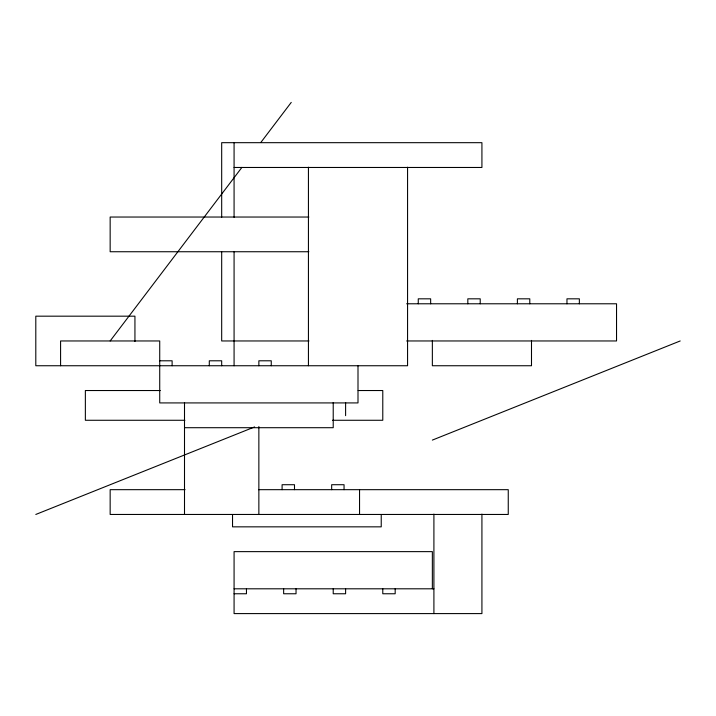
<?xml version="1.0" encoding="UTF-8"?>
<svg xmlns="http://www.w3.org/2000/svg" width="716" height="716" viewBox="0 0 716 716"><rect width="100%" height="100%" fill="white"/><g stroke="black" fill="none" stroke-linecap="round" stroke-linejoin="round"><path stroke-width="1.07" d="M110.157 340.959L241.919 167.383M260.839 142.466L291.242 102.406M35.8 514.455L254.61 426.933M432.357 440.098L680.2 340.959M234.078 167.472L481.922 167.472L481.922 142.681L221.683 142.681L221.683 217.315M308.873 217.037L110.157 217.037L110.157 251.737L308.873 251.737M406.643 303.781L616.539 303.781L616.539 340.959L406.643 340.959M308.99 340.959L221.683 340.959L221.683 251.844M159.722 360.792L172.117 360.792L172.117 365.742M160.286 390.533L85.365 390.533L85.365 420.274L184.88 420.274M358.188 390.533L382.783 390.533L382.783 420.274L332.466 420.274M184.504 427.703L333.217 427.703L333.217 402.562M185.068 489.672L110.157 489.672L110.157 514.455L508.253 514.455L508.253 489.672L258.583 489.672M234.078 588.803L433.914 588.803M234.078 593.761L246.465 593.761L246.465 588.803M579.36 303.781L579.36 298.823L566.965 298.823L566.965 303.781M531.496 340.413L531.496 365.742L432.357 365.742L432.357 340.413M529.786 303.781L529.786 298.823L517.399 298.823L517.399 303.781M481.922 514.097L481.922 613.594L234.078 613.594L234.078 551.633L432.357 551.633L432.357 588.803M480.221 303.781L480.221 298.823L467.825 298.823L467.825 303.781M433.905 514.097L433.905 613.594M430.647 303.781L430.647 298.823L418.26 298.823L418.26 303.781M407.565 167.195L407.565 365.742L35.8 365.742L35.8 316.177L134.939 316.177L134.939 341.514M395.178 588.803L395.178 593.761L382.783 593.761L382.783 588.803M381.234 514.813L381.234 526.842L232.53 526.842L232.53 514.813M359.548 489.672L359.548 514.455M358 365.742L358 402.92L159.722 402.92L159.722 340.959L60.583 340.959L60.583 365.742M345.604 402.481L345.604 415.656M345.604 588.803L345.604 593.761L333.217 593.761L333.217 588.803M344.056 489.672L344.056 484.714L331.669 484.714L331.669 489.672M308.435 167.195L308.435 365.742M296.039 588.803L296.039 593.761L283.643 593.761L283.643 588.803M294.491 489.672L294.491 484.714L282.095 484.714L282.095 489.672M271.257 365.742L271.257 360.792L258.861 360.792L258.861 365.742M258.861 426.557L258.861 514.455M234.078 142.681L234.078 217.315M234.078 251.844L234.078 365.742M221.683 365.742L221.683 360.792L209.296 360.792L209.296 365.742M184.504 402.562L184.504 514.455"/></g></svg>
